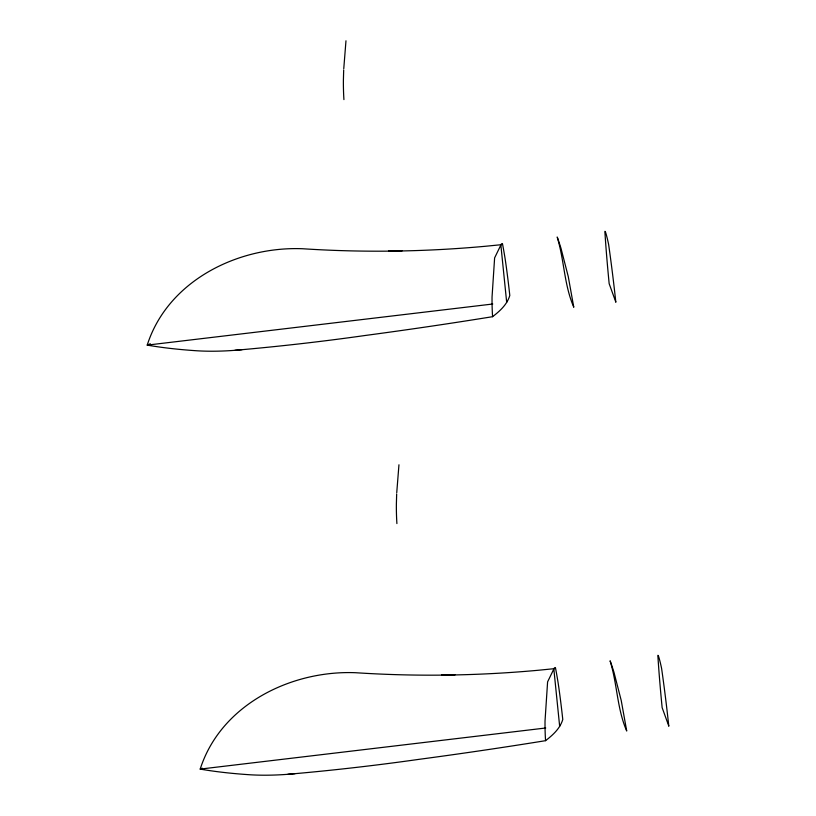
<?xml version="1.0" encoding="UTF-8"?>
<svg xmlns="http://www.w3.org/2000/svg" width="816" height="816" viewBox="0 0 816 816"><rect width="100%" height="100%" fill="white"/><g stroke="black" fill="none" stroke-linecap="round" stroke-linejoin="round"><path stroke-width="1.22" d="M343.689 69.982L343.403 79.927A98.359 36.536 -89.6 0 0 343.924 99.603M396.668 493.966L396.382 503.911A98.359 36.536 -89.6 0 0 396.902 523.576M343.76 68.728L345.974 40.8M396.739 492.711L398.953 464.783M492.578 316.69C499.8 311.141 507.134 304.531 509.796 295.504A146.217 16.157 85.9 0 0 505.726 262.813L505.084 258.499A146.503 20.553 86.4 0 0 502.952 246.238L502.432 243.586A32.793 5.569 86.9 0 0 501.259 244.198L494.618 257.897L492.048 297.024A98.359 36.536 -89.6 0 0 492.578 316.69A1270.93 332.194 -5.8 0 1 365.16 335.488A635.419 166.087 -5.8 0 1 242.066 349.687L234.029 350.38A86.088 22.501 -5.8 0 1 196.126 350.727A256.816 67.126 -5.8 0 1 147.217 345.117C167.821 280.663 238.099 246.106 302.716 248.747A1132.292 1090.584 -19.9 0 0 385.744 251.165L402.421 250.94A1145.47 1103.273 -19.9 0 0 485.857 246.228L500.83 244.749L506.685 302.359M545.557 740.673C552.779 735.124 560.113 728.504 562.775 719.488A146.217 16.157 85.9 0 0 558.705 686.797L558.062 682.482A146.503 20.553 86.4 0 0 555.931 670.211L555.41 667.57A32.793 5.569 86.9 0 0 554.237 668.182L547.597 681.87L545.027 720.997A98.359 36.536 -89.6 0 0 545.557 740.673A1270.93 332.194 -5.8 0 1 418.139 759.461A635.419 166.087 -5.8 0 1 295.045 773.67L287.008 774.364A86.088 22.501 -5.8 0 1 249.104 774.71A256.816 67.126 -5.8 0 1 200.195 769.1C220.799 704.647 291.077 670.089 355.694 672.721A1132.292 1090.584 -19.9 0 0 438.722 675.148L455.399 674.924A1145.47 1103.273 -19.9 0 0 538.835 670.211L553.809 668.722L559.664 726.342M150.338 343.771L147.217 345.117L492.762 304.011M202.276 768.203L200.195 769.1L545.741 727.994M234.886 350.309L242.066 349.687M287.864 774.292L295.045 773.67M610.144 661.031A30.631 0.612 74.2 0 0 610.133 661.062C617.314 684.063 617.018 708.829 626.719 731.014L621.231 700.516L613.958 672.241A94.462 1.877 74.2 0 0 610.582 661.97A30.631 0.612 74.2 0 0 610.154 661.031M402.125 250.665L388.64 250.869L402.125 250.665M455.104 674.648L441.619 674.842L455.104 674.648M615.805 302.032L609.164 283.682A148.369 9.384 83.2 0 1 605.044 234.09L604.88 231.397A31.008 1.958 83.2 0 1 605.564 232.285A95.615 6.049 83.2 0 1 608.603 244.331A108.528 6.865 83.2 0 1 615.805 302.032M573.74 307.04C564.04 284.855 564.335 260.08 557.155 237.079A30.631 0.612 74.2 0 1 557.165 237.048A30.631 0.612 74.2 0 1 557.603 237.997A94.462 1.877 74.2 0 1 560.98 248.258L568.252 276.532L573.74 307.04M668.783 726.016L662.143 707.666A148.369 9.384 83.2 0 1 658.022 658.073L657.859 655.381A31.008 1.958 83.2 0 1 658.543 656.268A95.615 6.049 83.2 0 1 661.582 668.314A108.528 6.865 83.2 0 1 668.783 726.016"/></g></svg>
